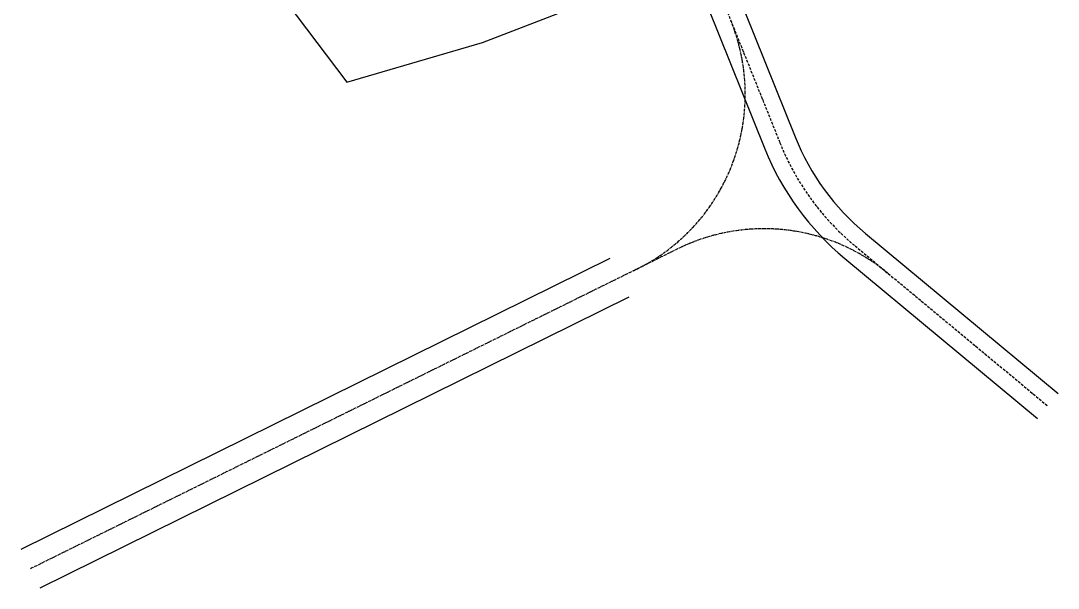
# Model space of a CAD drawing. Header units: millimetres. Extents: x 405522 to 410309, y 2303080 to 2310223.
# Drawn here: x 405522 to 410309, y 2303080 to 2305697 of the extents above; entities that cross this region are included whole.
import ezdxf

# ---------------------------------------------------------------- set-up
doc = ezdxf.new("R2010")
doc.units = ezdxf.units.MM
doc.header["$LTSCALE"] = 10
doc.header["$MEASUREMENT"] = 0
doc.linetypes.add('ACAD_ISO10W100', pattern=[18, 12, -3, 0, -3])
doc.linetypes.add('CENTER', pattern=[2, 1.25, -0.25, 0.25, -0.25])
for name, color, linetype in [('Bao', 1, 'CONTINUOUS'), ('Steel', 6, 'CONTINUOUS'), ('w', 8, 'CONTINUOUS')]:
    doc.layers.add(name, color=color, linetype=linetype)

msp = doc.modelspace()

# ---------------------------------------------------------------- linework, layer by layer
at = {"layer": 'Bao'}
for points in [[(406160, 2310222.77), (406527.75, 2309162.86, 0.1213889), (406820.76, 2308711.27), (407896.29, 2307701.97, -0.1421548), (408306.31, 2307121.55), (409094.8, 2305161.99, 0.124444), (409419.77, 2304716.45), (410309.07, 2303977.97)], [(406018.28, 2310173.61), (406386.03, 2309113.69, 0.1213889), (406718.11, 2308601.89), (407798.18, 2307588.34, -0.1443016), (408165.71, 2307069.15), (408955.64, 2305105.99, 0.124444), (409323.94, 2304601.05), (410213.24, 2303862.57)]]:
    msp.add_lwpolyline(points, format="xyb", dxfattribs=at)
for points in [[(408239.94, 2304601.53), (405522.35, 2303259.33)], [(408328.5, 2304422.21), (405610.92, 2303080.01)]]:
    msp.add_lwpolyline(points, dxfattribs=at)
at = {"layer": 'Steel', "linetype": 'ACAD_ISO10W100', "ltscale": 0.1}
msp.add_lwpolyline([(406089.14, 2310198.19), (406456.89, 2309138.28, 0.1213889), (406769.43, 2308656.58), (407847.2, 2307645.19, -0.1431777), (408236.02, 2307095.32), (409025.22, 2305133.99, 0.124444), (409371.85, 2304658.75), (410261.15, 2303920.27)], format="xyb", dxfattribs=at)
at = {"layer": 'Steel', "linetype": 'CENTER'}
for points in [[(408348.03, 2304543.86, 0.3975514), (408799.81, 2305694.19)], [(409526.28, 2304530.51, 0.2962564), (408552.51, 2304644.93), (407119.47, 2303936.61), (405566.63, 2303169.67)]]:
    msp.add_lwpolyline(points, format="xyb", dxfattribs=at)
at = {"layer": 'w', "linetype": 'Continuous', "flags": 128}
msp.add_lwpolyline([(406558.92, 2306033.17), (407026.26, 2305414.83), (407652.82, 2305597.37), (408280.09, 2305839.84)], dxfattribs=at)

doc.saveas('drawing.dxf')
